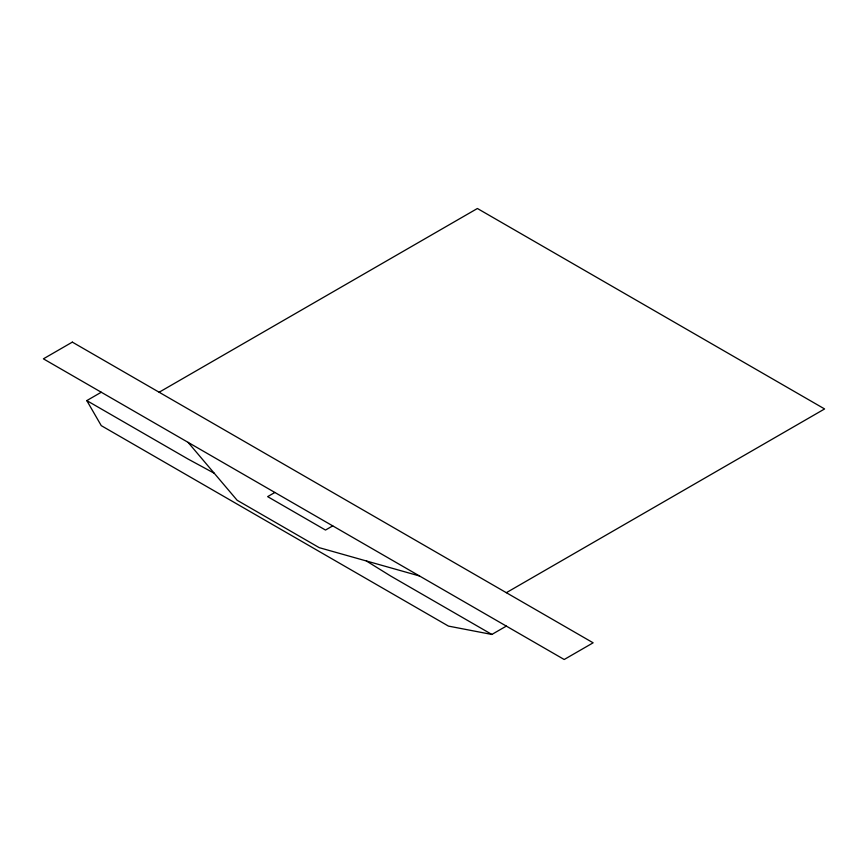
<?xml version="1.0" encoding="UTF-8"?>
<svg xmlns="http://www.w3.org/2000/svg" width="868" height="868" viewBox="0 0 868 868"><rect width="100%" height="100%" fill="white"/><g stroke="black" fill="none" stroke-linecap="round" stroke-linejoin="round"><path stroke-width="1.3" d="M506.337 626.099L491.863 634.454L448.463 626.099L101.263 425.645L86.8 400.593L101.263 392.238M159.137 392.238L477.4 208.494L824.6 408.947L506.337 592.692M274.863 492.471L267.637 496.637L325.5 530.055L332.737 525.878M419.537 575.983L319.24 547.665L237.127 500.261L188.063 442.354M214.222 473.234L188.063 459.053L86.8 400.593M491.863 634.454L390.6 575.983L366.394 560.978M72.337 342.122L43.4 358.831L564.2 659.506L593.137 642.808L72.337 342.122"/></g></svg>
